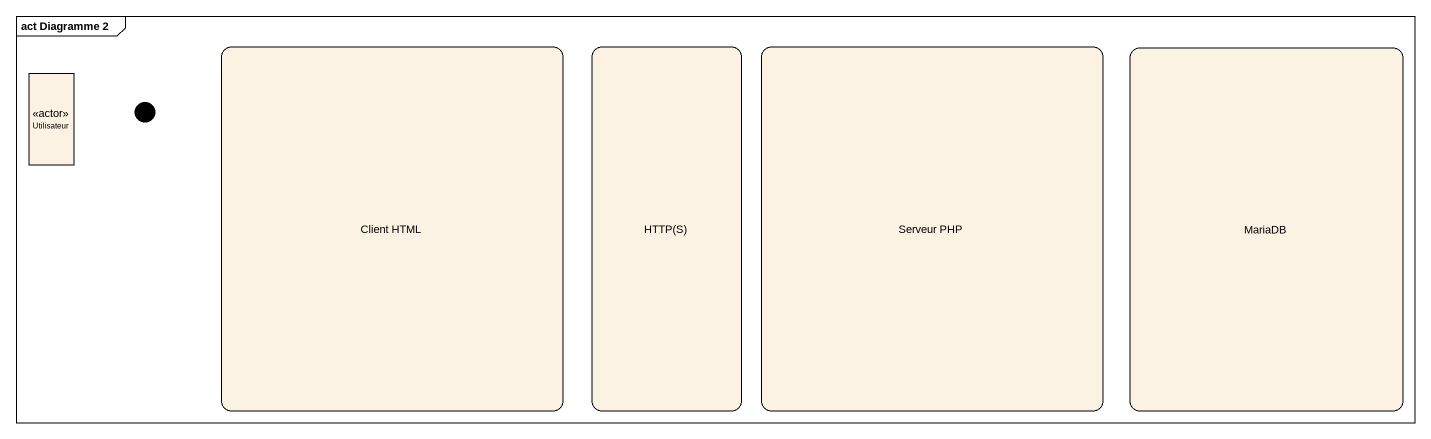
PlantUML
@startuml
mainframe act Diagramme 2
hide empty description
state "Client HTML" as Client_HTML
state "HTTP(S)" as HTTP_S
state "Serveur PHP" as Serveur_PHP
state MariaDB
state Utilisateur <<actor>>
state initial1 <<start>>
@enduml
